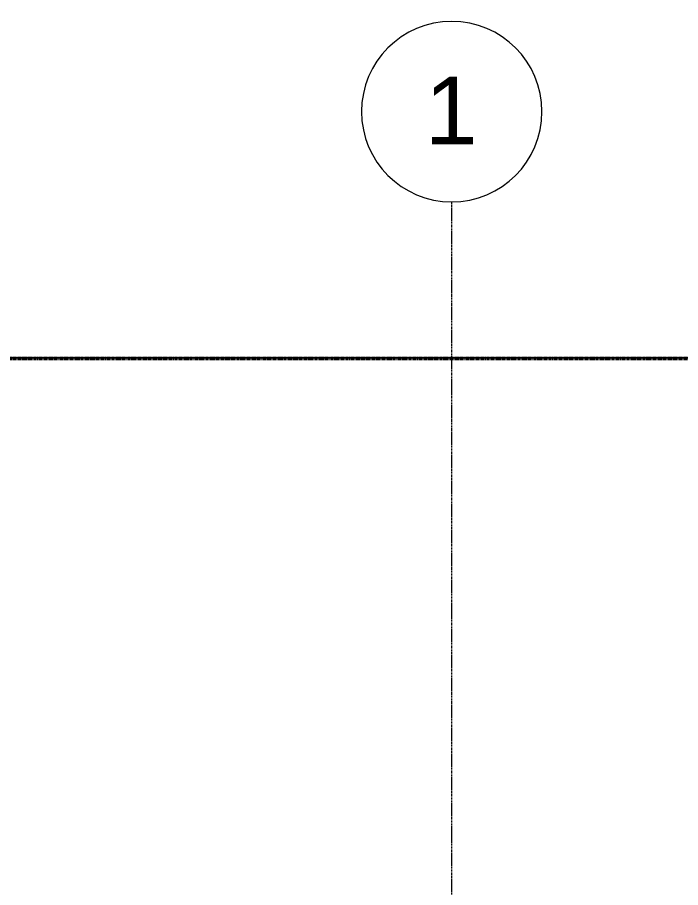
# Model space of a CAD drawing. Header units: inches. Extents: x -4218 to -1830, y 9757 to 12359.
# Drawn here: x -3596.9 to -3420.4, y 12127.9 to 12359.4 of the extents above; entities that cross this region are included whole.
import ezdxf

# ---------------------------------------------------------------- set-up
doc = ezdxf.new("R2010")
doc.units = ezdxf.units.IN
doc.header["$MEASUREMENT"] = 0
doc.linetypes.add('Double Dash 3_8_', pattern=[1, 0.375, -0.125, 0.125, -0.125, 0.125, -0.125])
doc.linetypes.add('Grid Line 1_2_', pattern=[0.875, 0.5, -0.125, 0.125, -0.125])
for name, color, linetype, lineweight in [('0-1', 7, 'Continuous', 5), ('C-PROP-LINE', 91, 'Double Dash 3_8_', 50), ('C-TOPO', 7, 'Continuous', 9), ('S-GRID-1', 1, 'Grid Line 1_2_', 9), ('S-GRID-IDEN', 1, 'Continuous', 9)]:
    doc.layers.add(name, color=color, linetype=linetype, lineweight=lineweight)
doc.styles.add('Arial', font='arial.ttf', dxfattribs={"height": 18})

# ---------------------------------------------------------------- blocks, each defined once
blk = doc.blocks.new('CTR  - Topography_rvt-1-BACKGROUND - ROOF PLAN')
at = {"layer": 'C-TOPO'}
for p, q in [((-3544.78, 12268.83), (-3631.32, 12268.83)), ((-3631.32, 12268.83), (-3544.78, 12268.83)), ((-3483.35, 12268.83), (-3544.78, 12268.83)), ((-3544.78, 12268.83), (-3483.35, 12268.83)), ((-3381.54, 12268.83), (-3483.35, 12268.83)), ((-3483.35, 12268.83), (-3381.54, 12268.83))]:
    blk.add_line(p, q, dxfattribs=at)
blk = doc.blocks.new('Family - ___-1878357-BACKGROUND - ROOF PLAN')
at = {"layer": 'C-PROP-LINE'}
blk.add_line((-3989.61, 12268.69), (-1926.87, 12268.69), dxfattribs=at)
blk = doc.blocks.new('Grid - Grid Head - Circle-50561-BACKGROUND - ROOF PLAN')
at = {"layer": 'S-GRID-IDEN'}
for start, end in [(360, 180), (180, 360)]:
    blk.add_arc((0, 0), 0.25, start, end, dxfattribs=at)

msp = doc.modelspace()

# ---------------------------------------------------------------- linework, layer by layer
at = {"layer": 'S-GRID-1'}
msp.add_line((-3481.32, 9836.18), (-3481.32, 12310.35), dxfattribs=at)

# ---------------------------------------------------------------- block references
at = {"layer": '0-1'}
msp.add_blockref('CTR  - Topography_rvt-1-BACKGROUND - ROOF PLAN', (0, 0), dxfattribs=at)
at = {"layer": 'C-PROP-LINE'}
msp.add_blockref('Family - ___-1878357-BACKGROUND - ROOF PLAN', (0, 0), dxfattribs=at)
at = {"layer": 'S-GRID-IDEN', "xscale": 95.99999999999994, "yscale": 95.99999999999994, "zscale": 95.99999999999994}
msp.add_blockref('Grid - Grid Head - Circle-50561-BACKGROUND - ROOF PLAN', (-3481.32, 12334.35), dxfattribs=at)

# ---------------------------------------------------------------- texts
at = {"layer": 'S-GRID-IDEN', "insert": (-3488.45, 12343.64), "char_height": 18, "width": 16.968, "attachment_point": 1, "style": 'Arial'}
msp.add_mtext('1', dxfattribs=at)

doc.saveas('drawing.dxf')
